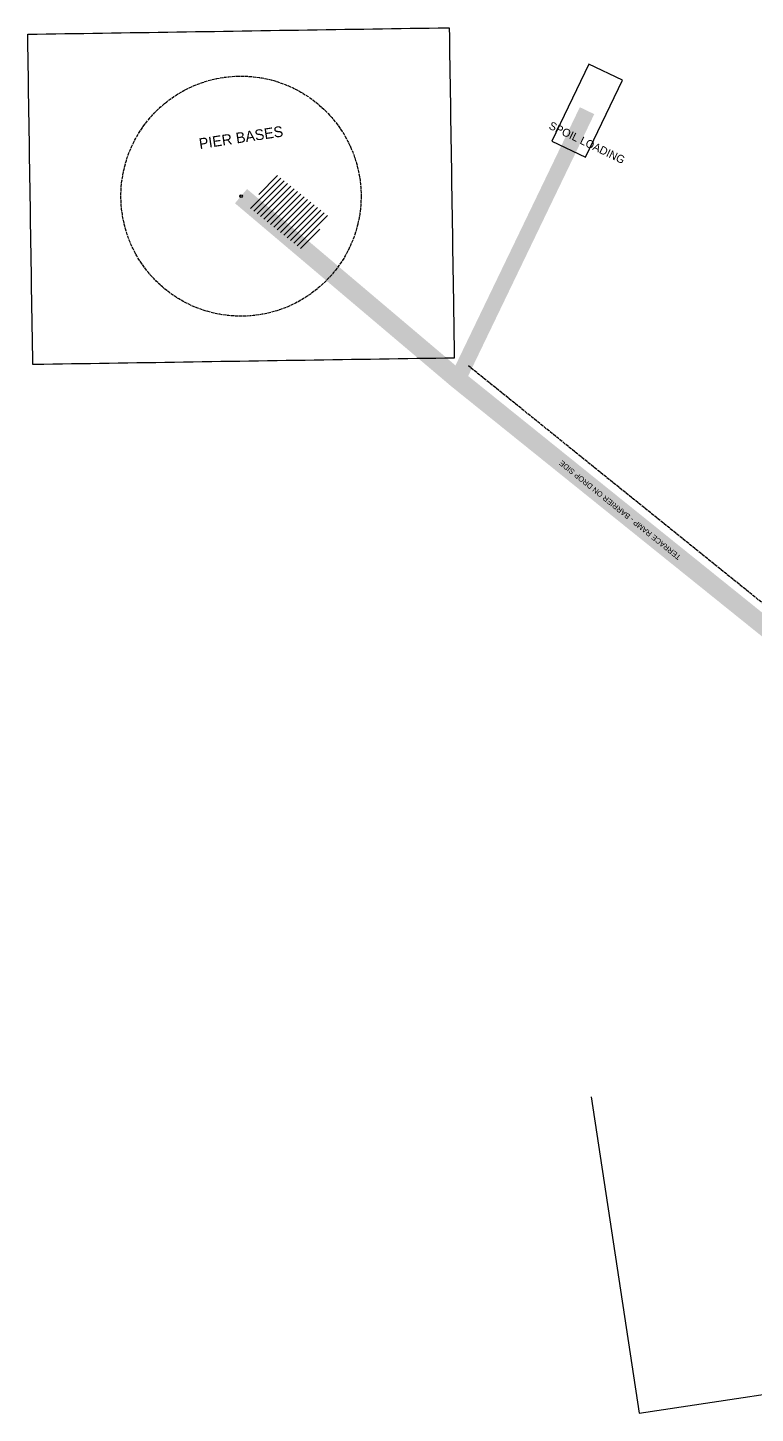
# Model space of a CAD drawing. Header units: metres. Extents: x 475292 to 475981, y 305566 to 306085.
# Drawn here: x 475292 to 475565, y 305566 to 306085 of the extents above; entities that cross this region are included whole.
import ezdxf
from ezdxf.enums import TextEntityAlignment as Align

# ---------------------------------------------------------------- set-up
doc = ezdxf.new("R2010")
doc.units = ezdxf.units.M
doc.linetypes.add('DASHED', pattern=[1.524, 1.27, -0.254])
doc.linetypes.add('FENCE', pattern=[3.5, 3.4, -0.1])
for name, color, linetype in [('C-BARRIER-RW', 1, 'DASHED'), ('C-CRANE-RADIUS', 1, 'DASHED'), ('C-EXCLUSION', 1, 'CONTINUOUS'), ('C-HAUL-ROAD', 30, 'CONTINUOUS'), ('C-HERAS', 8, 'FENCE'), ('C-HOARDING', 5, 'CONTINUOUS'), ('C-LOADING', 40, 'CONTINUOUS'), ('C-SYMBOLS', 7, 'CONTINUOUS'), ('C-TEXT', 7, 'CONTINUOUS')]:
    doc.layers.add(name, color=color, linetype=linetype)

# ---------------------------------------------------------------- blocks, each defined once
blk = doc.blocks.new('MOBILE_CRANE')
blk.add_circle((0, 0), 0.5)
blk.add_text('MO', height=0.4).set_placement((0, 0), align=Align.MIDDLE_CENTER)

msp = doc.modelspace()

# ---------------------------------------------------------------- hatches: boundary and pattern name
at = {"layer": 'C-EXCLUSION'}
h = msp.add_hatch(dxfattribs=at)
h.set_pattern_fill('ANSI31', scale=0.5)
h.paths.add_polyline_path([(475405.493, 306014.045), (475385.24, 306030.349), (475375.207, 306017.885), (475395.46, 306001.581)])

# ---------------------------------------------------------------- linework, layer by layer
at = {"layer": 'C-BARRIER-RW'}
msp.add_lwpolyline([(475699.206, 305802.977), (475578.117, 305861.07), (475457.611, 305958.3)], dxfattribs=at)
at = {"layer": 'C-CRANE-RADIUS'}
msp.add_circle((475372.35, 306021.965), 45, dxfattribs=at)
at = {"layer": 'C-HAUL-ROAD'}
for points, const_width in [([(475453.535, 305953.237), (475502.055, 306054.008)], 6), ([(475879.496, 305620.055), (475818.019, 305708.996), (475696.394, 305797.117), (475575.305, 305855.21), (475453.535, 305953.237), (475372.35, 306021.965)], 7)]:
    msp.add_lwpolyline(points, dxfattribs=dict(at, const_width=const_width))
at = {"layer": 'C-HERAS'}
msp.add_lwpolyline([(475292.403, 306082.673), (475450.387, 306085.111), (475452.299, 305961.258), (475294.312, 305958.819)], close=True, dxfattribs=at)
at = {"layer": 'C-HOARDING'}
msp.add_lwpolyline([(475503.556, 305684.278), (475521.593, 305565.641), (475606.122, 305578.493)], dxfattribs=at)
at = {"layer": 'C-LOADING'}
msp.add_lwpolyline([(475501.421, 306036.555), (475515.303, 306065.387), (475502.689, 306071.461), (475488.807, 306042.629)], close=True, dxfattribs=at)

# ---------------------------------------------------------------- block references
at = {"layer": 'C-SYMBOLS', "rotation": 0.8840066562372121}
msp.add_blockref('MOBILE_CRANE', (475372.35, 306021.965), dxfattribs=at)

# ---------------------------------------------------------------- texts
at = {"layer": 'C-TEXT'}
for s, height, rotation, p in [('PIER BASES', 4, 8.6447601, (475372.35, 306043.965)), ('SPOIL LOADING', 3, -25.7102444, (475502.055, 306042.008)), ('TERRACE RAMP - BARRIER ON DROP SIDE', 2, 141.1653212, (475514.42, 305904.224))]:
    msp.add_text(s, height=height, rotation=rotation, dxfattribs=at).set_placement(p, align=Align.MIDDLE_CENTER)

doc.saveas('drawing.dxf')
